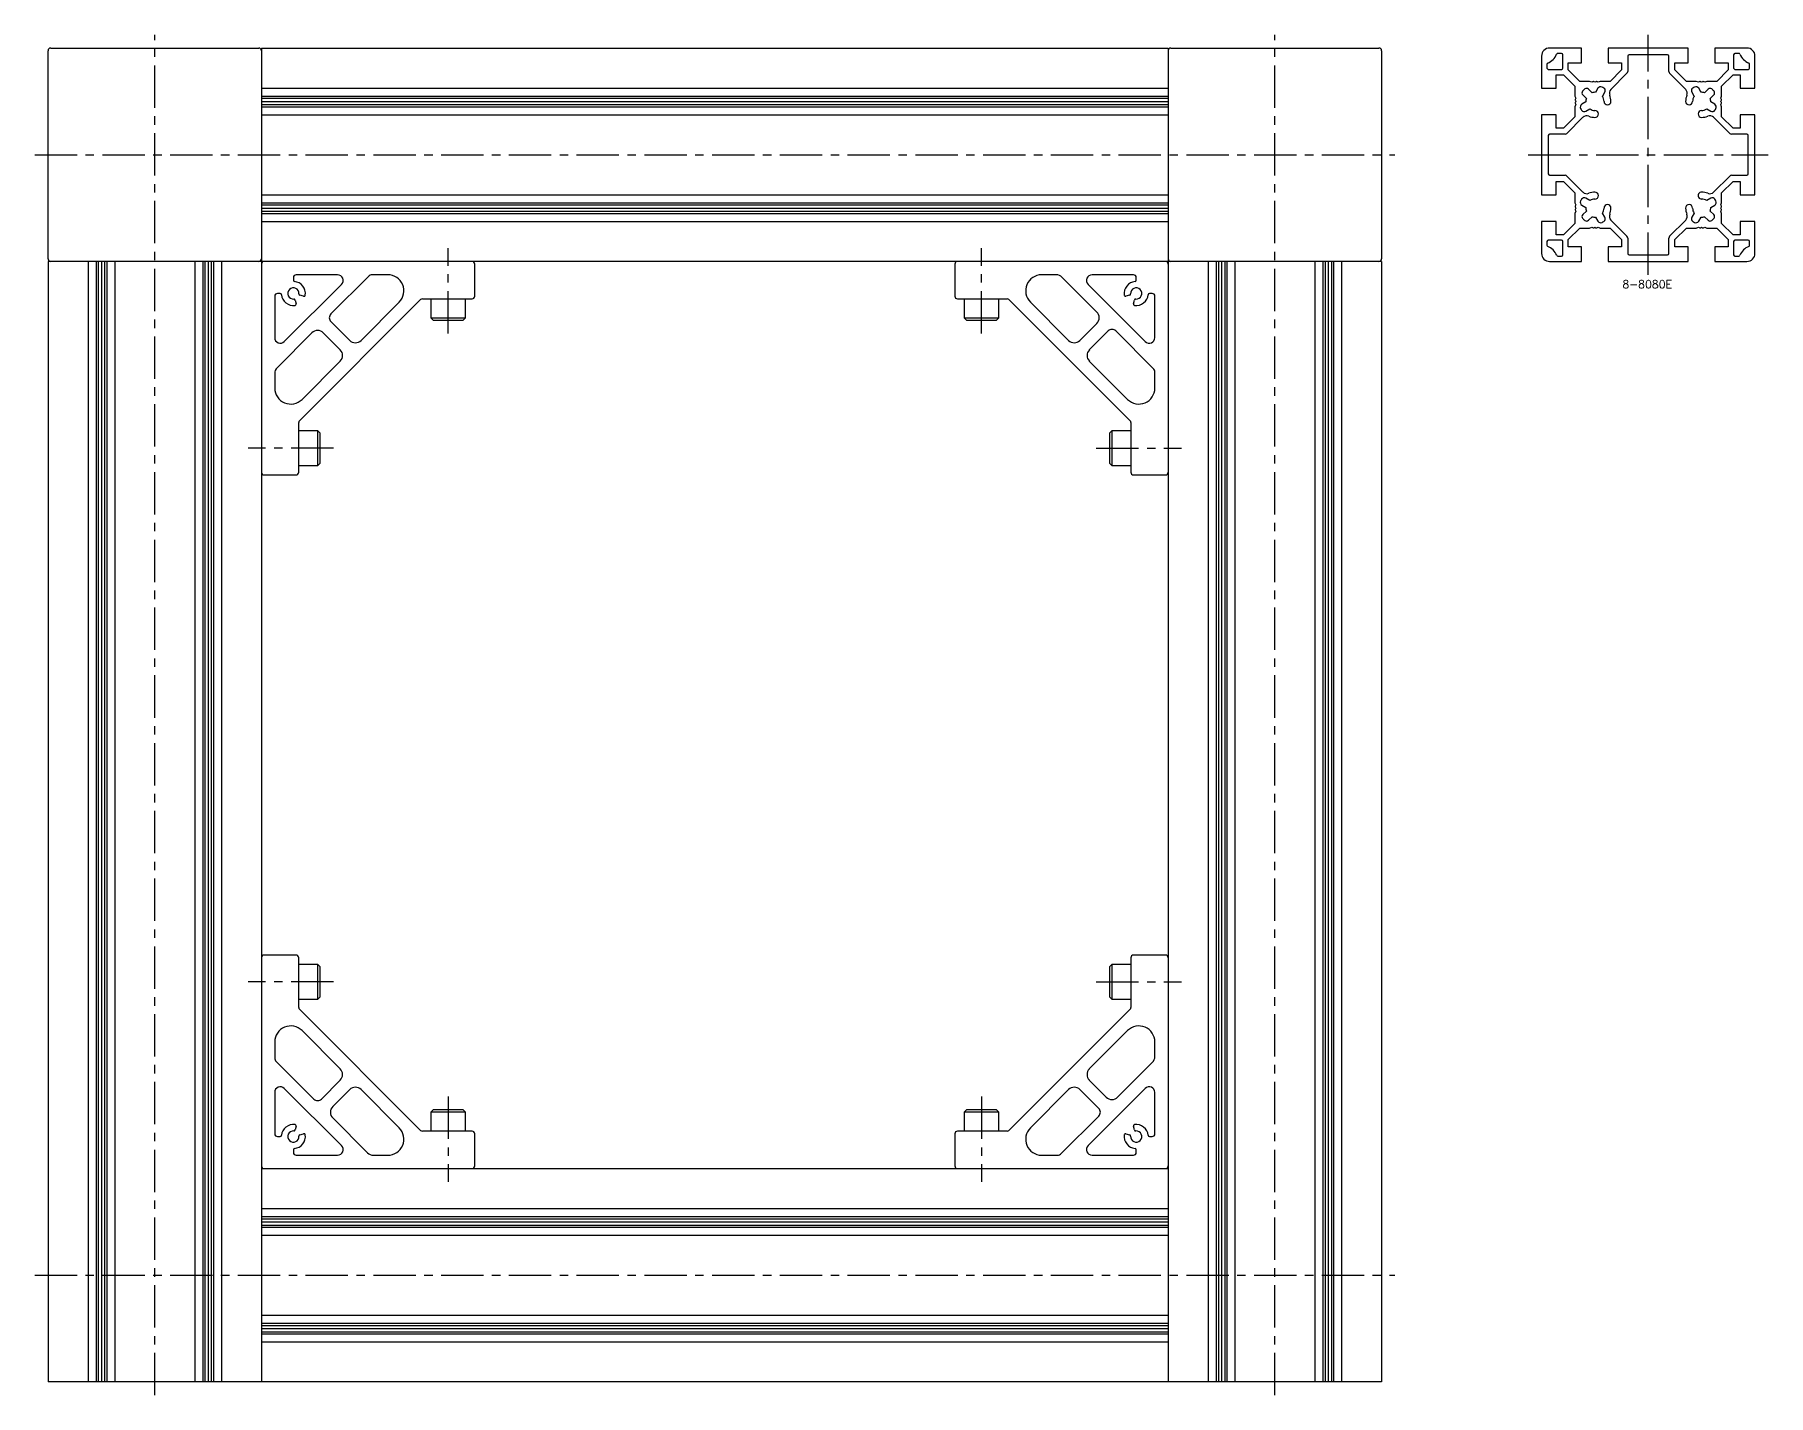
# Model space of a CAD drawing. Extents: x -8 to 1711, y -8 to 1075.
# Drawn here: x 1061 to 1711, y 5 to 515 of the extents above; entities that cross this region are included whole.
import ezdxf

# ---------------------------------------------------------------- set-up
doc = ezdxf.new("R2010")
doc.units = 0
doc.header["$LTSCALE"] = 0.5
doc.linetypes.add('CENTER', pattern=[50.8, 31.75, -6.35, 6.35, -6.35])
for name, color, linetype in [('MSM_CENTER', 1, 'CENTER'), ('MSM_CONTINUOUS', 7, 'CONTINUOUS'), ('MSM_PART_NUMBER', 7, 'CONTINUOUS')]:
    doc.layers.add(name, color=color, linetype=linetype)
doc.styles.get("Standard").update_dxf_attribs({"font": 'txt.shx', "height": 3, "bigfont": 'bigfont.shx'})

# ---------------------------------------------------------------- blocks, each defined once
blk = doc.blocks.new('*U10')
at = {"layer": 'MSM_PART_NUMBER'}
blk.add_text('8-8080E', height=3, dxfattribs=at).set_placement((1656.27, 419.97))

msp = doc.modelspace()

# ---------------------------------------------------------------- linework, layer by layer
at = {"layer": 'MSM_CENTER'}
for p, q in [((1106, 5), (1106, 515)), ((1526, 5), (1526, 515)), ((1666, 425), (1666, 515)), ((1061, 470), (1571, 470)), ((1621, 470), (1711, 470)), ((1216, 403), (1216, 435)), ((1416, 403), (1416, 435)), ((1173, 360), (1141, 360)), ((1459, 360), (1491, 360)), ((1173, 160), (1141, 160)), ((1459, 160), (1491, 160)), ((1216, 117), (1216, 85)), ((1416, 117), (1416, 85)), ((1061, 50), (1571, 50))]:
    msp.add_line(p, q, dxfattribs=at)
at = {"layer": 'MSM_CONTINUOUS'}
for p, q in [((1066, 431), (1066, 509)), ((1067, 510), (1145, 510)), ((1146, 510), (1146, 10)), ((1146, 510), (1486, 510)), ((1486, 510), (1486, 10)), ((1487, 510), (1565, 510)), ((1566, 509), (1566, 431)), ((1626, 507), (1626, 495)), ((1641, 510), (1629, 510)), ((1633.5, 508), (1632.11, 508)), ((1634, 502.5), (1634, 507.5)), ((1641, 504.5), (1641, 510)), ((1681, 510), (1651, 510)), ((1651, 510), (1651, 504.5)), ((1658.3, 507), (1658.3, 501.23)), ((1673.2, 507.5), (1658.8, 507.5)), ((1673.7, 501.23), (1673.7, 507)), ((1681, 504.5), (1681, 510)), ((1703, 510), (1691, 510)), ((1691, 510), (1691, 504.5)), ((1698, 507.5), (1698, 502.5)), ((1699.89, 508), (1698.5, 508)), ((1706, 495), (1706, 507)), ((1628, 503.89), (1628, 502.5)), ((1628.5, 502), (1633.5, 502)), ((1636, 501.77), (1636, 504.5)), ((1636, 504.5), (1641, 504.5)), ((1640.27, 497.5), (1636, 501.77)), ((1651, 504.5), (1656, 504.5)), ((1656, 501.77), (1651.73, 497.5)), ((1658.01, 500.52), (1651.97, 494.49)), ((1656, 504.5), (1656, 501.77)), ((1680.03, 494.49), (1673.99, 500.52)), ((1676, 501.77), (1676, 504.5)), ((1676, 504.5), (1681, 504.5)), ((1680.27, 497.5), (1676, 501.77)), ((1691, 504.5), (1696, 504.5)), ((1696, 501.77), (1691.73, 497.5)), ((1696, 504.5), (1696, 501.77)), ((1698.5, 502), (1703.5, 502)), ((1704, 502.5), (1704, 503.89)), ((1146, 495), (1486, 495)), ((1626, 495), (1631.5, 495)), ((1631.5, 495), (1631.5, 500)), ((1631.5, 500), (1634.23, 500)), ((1634.23, 500), (1638.5, 495.73)), ((1638.5, 495.73), (1638.5, 492)), ((1644, 497.5), (1640.27, 497.5)), ((1644.9, 493.22), (1643.54, 494.58)), ((1644.8, 497.2), (1644, 497.5)), ((1645.31, 497.39), (1644.8, 497.2)), ((1646, 497.2), (1645.73, 497.35)), ((1646.27, 497.35), (1646, 497.2)), ((1647.1, 494.9), (1646.23, 493.39)), ((1647.2, 497.2), (1646.69, 497.39)), ((1648, 497.5), (1647.2, 497.2)), ((1651.73, 497.5), (1648, 497.5)), ((1684, 497.5), (1680.27, 497.5)), ((1684.8, 497.2), (1684, 497.5)), ((1685.31, 497.39), (1684.8, 497.2)), ((1685.77, 493.39), (1684.9, 494.9)), ((1686, 497.2), (1685.73, 497.35)), ((1686.27, 497.35), (1686, 497.2)), ((1687.2, 497.2), (1686.69, 497.39)), ((1688.46, 494.58), (1687.1, 493.22)), ((1688, 497.5), (1687.2, 497.2)), ((1691.73, 497.5), (1688, 497.5)), ((1693.5, 495.73), (1697.77, 500)), ((1693.5, 492), (1693.5, 495.73)), ((1697.77, 500), (1700.5, 500)), ((1700.5, 500), (1700.5, 495)), ((1700.5, 495), (1706, 495)), ((1146, 492), (1486, 492)), ((1146, 491.2), (1486, 491.2)), ((1146, 490), (1486, 490)), ((1146, 488.8), (1486, 488.8)), ((1146, 488), (1486, 488)), ((1638.5, 492), (1638.8, 491.2)), ((1638.8, 488.8), (1638.5, 488)), ((1638.5, 488), (1638.5, 484.27)), ((1638.8, 491.2), (1638.61, 490.69)), ((1638.61, 489.31), (1638.8, 488.8)), ((1638.65, 490.27), (1638.8, 490)), ((1638.8, 490), (1638.65, 489.73)), ((1642.61, 489.77), (1641.1, 488.9)), ((1641.42, 492.46), (1642.78, 491.1)), ((1648.82, 491.89), (1649.69, 493.4)), ((1682.31, 493.4), (1683.18, 491.89)), ((1689.22, 491.1), (1690.58, 492.46)), ((1690.9, 488.9), (1689.39, 489.77)), ((1693.2, 491.2), (1693.5, 492)), ((1693.39, 490.69), (1693.2, 491.2)), ((1693.2, 490), (1693.35, 490.27)), ((1693.35, 489.73), (1693.2, 490)), ((1693.2, 488.8), (1693.39, 489.31)), ((1693.5, 488), (1693.2, 488.8)), ((1693.5, 484.27), (1693.5, 488)), ((1146, 485), (1486, 485)), ((1631.5, 485), (1626, 485)), ((1626, 485), (1626, 455)), ((1631.5, 480), (1631.5, 485)), ((1638.5, 484.27), (1634.23, 480)), ((1641.51, 484.03), (1635.48, 477.99)), ((1642.6, 486.31), (1644.11, 487.18)), ((1687.89, 487.18), (1689.4, 486.31)), ((1696.52, 477.99), (1690.49, 484.03)), ((1697.77, 480), (1693.5, 484.27)), ((1706, 485), (1700.5, 485)), ((1700.5, 485), (1700.5, 480)), ((1706, 455), (1706, 485)), ((1628.5, 477.2), (1628.5, 462.8)), ((1634.77, 477.7), (1629, 477.7)), ((1634.23, 480), (1631.5, 480)), ((1703, 477.7), (1697.23, 477.7)), ((1700.5, 480), (1697.77, 480)), ((1703.5, 462.8), (1703.5, 477.2)), ((1629, 462.3), (1634.77, 462.3)), ((1635.48, 462.01), (1641.51, 455.97)), ((1690.49, 455.97), (1696.52, 462.01)), ((1697.23, 462.3), (1703, 462.3)), ((1146, 455), (1486, 455)), ((1626, 455), (1631.5, 455)), ((1631.5, 455), (1631.5, 460)), ((1631.5, 460), (1634.23, 460)), ((1634.23, 460), (1638.5, 455.73)), ((1638.5, 455.73), (1638.5, 452)), ((1693.5, 455.73), (1697.77, 460)), ((1693.5, 452), (1693.5, 455.73)), ((1697.77, 460), (1700.5, 460)), ((1700.5, 460), (1700.5, 455)), ((1700.5, 455), (1706, 455)), ((1146, 452), (1486, 452)), ((1146, 451.2), (1486, 451.2)), ((1146, 450), (1486, 450)), ((1146, 448.8), (1486, 448.8)), ((1638.5, 452), (1638.8, 451.2)), ((1638.8, 448.8), (1638.5, 448)), ((1638.8, 451.2), (1638.61, 450.69)), ((1638.61, 449.31), (1638.8, 448.8)), ((1638.65, 450.27), (1638.8, 450)), ((1638.8, 450), (1638.65, 449.73)), ((1641.1, 451.1), (1642.61, 450.23)), ((1642.78, 448.9), (1641.42, 447.54)), ((1644.11, 452.82), (1642.6, 453.69)), ((1689.4, 453.69), (1687.89, 452.82)), ((1690.58, 447.54), (1689.22, 448.9)), ((1689.39, 450.23), (1690.9, 451.1)), ((1693.2, 451.2), (1693.5, 452)), ((1693.39, 450.69), (1693.2, 451.2)), ((1693.2, 450), (1693.35, 450.27)), ((1693.35, 449.73), (1693.2, 450)), ((1693.2, 448.8), (1693.39, 449.31)), ((1693.5, 448), (1693.2, 448.8)), ((1146, 448), (1486, 448)), ((1146, 445), (1486, 445)), ((1631.5, 445), (1626, 445)), ((1626, 445), (1626, 433)), ((1631.5, 440), (1631.5, 445)), ((1638.5, 444.27), (1634.23, 440)), ((1636, 438.23), (1640.27, 442.5)), ((1638.5, 448), (1638.5, 444.27)), ((1640.27, 442.5), (1644, 442.5)), ((1643.54, 445.42), (1644.9, 446.78)), ((1644, 442.5), (1644.8, 442.8)), ((1644.8, 442.8), (1645.31, 442.61)), ((1645.73, 442.65), (1646, 442.8)), ((1646, 442.8), (1646.27, 442.65)), ((1646.23, 446.61), (1647.1, 445.1)), ((1646.69, 442.61), (1647.2, 442.8)), ((1647.2, 442.8), (1648, 442.5)), ((1648, 442.5), (1651.73, 442.5)), ((1649.69, 446.6), (1648.82, 448.11)), ((1651.73, 442.5), (1656, 438.23)), ((1651.97, 445.51), (1658.01, 439.48)), ((1673.99, 439.48), (1680.03, 445.51)), ((1676, 438.23), (1680.27, 442.5)), ((1680.27, 442.5), (1684, 442.5)), ((1683.18, 448.11), (1682.31, 446.6)), ((1684, 442.5), (1684.8, 442.8)), ((1684.8, 442.8), (1685.31, 442.61)), ((1684.9, 445.1), (1685.77, 446.61)), ((1685.73, 442.65), (1686, 442.8)), ((1686, 442.8), (1686.27, 442.65)), ((1686.69, 442.61), (1687.2, 442.8)), ((1687.1, 446.78), (1688.46, 445.42)), ((1687.2, 442.8), (1688, 442.5)), ((1688, 442.5), (1691.73, 442.5)), ((1691.73, 442.5), (1696, 438.23)), ((1693.5, 444.27), (1693.5, 448)), ((1697.77, 440), (1693.5, 444.27)), ((1706, 445), (1700.5, 445)), ((1700.5, 445), (1700.5, 440)), ((1706, 433), (1706, 445)), ((1628, 437.5), (1628, 436.11)), ((1633.5, 438), (1628.5, 438)), ((1634.23, 440), (1631.5, 440)), ((1634, 432.5), (1634, 437.5)), ((1636, 435.5), (1636, 438.23)), ((1641, 435.5), (1636, 435.5)), ((1641, 430), (1641, 435.5)), ((1656, 435.5), (1651, 435.5)), ((1651, 435.5), (1651, 430)), ((1656, 438.23), (1656, 435.5)), ((1658.3, 438.77), (1658.3, 433)), ((1673.7, 433), (1673.7, 438.77)), ((1676, 435.5), (1676, 438.23)), ((1681, 435.5), (1676, 435.5)), ((1681, 430), (1681, 435.5)), ((1696, 435.5), (1691, 435.5)), ((1691, 435.5), (1691, 430)), ((1696, 438.23), (1696, 435.5)), ((1700.5, 440), (1697.77, 440)), ((1698, 437.5), (1698, 432.5)), ((1703.5, 438), (1698.5, 438)), ((1704, 436.11), (1704, 437.5)), ((1566, 430), (1066, 430)), ((1066, 430), (1066, 10)), ((1081, 430), (1081, 10)), ((1084, 430), (1084, 10)), ((1084.8, 430), (1084.8, 10)), ((1086, 430), (1086, 10)), ((1087.2, 430), (1087.2, 10)), ((1088, 430), (1088, 10)), ((1091, 430), (1091, 10)), ((1121, 430), (1121, 10)), ((1124, 430), (1124, 10)), ((1124.8, 430), (1124.8, 10)), ((1126, 430), (1126, 10)), ((1127.2, 430), (1127.2, 10)), ((1128, 430), (1128, 10)), ((1131, 430), (1131, 10)), ((1226, 417), (1226, 429)), ((1406, 429), (1406, 417)), ((1501, 430), (1501, 10)), ((1504, 430), (1504, 10)), ((1504.8, 430), (1504.8, 10)), ((1506, 430), (1506, 10)), ((1507.2, 430), (1507.2, 10)), ((1508, 430), (1508, 10)), ((1511, 430), (1511, 10)), ((1541, 430), (1541, 10)), ((1544, 430), (1544, 10)), ((1544.8, 430), (1544.8, 10)), ((1546, 430), (1546, 10)), ((1547.2, 430), (1547.2, 10)), ((1548, 430), (1548, 10)), ((1551, 430), (1551, 10)), ((1566, 430), (1566, 10)), ((1629, 430), (1641, 430)), ((1632.11, 432), (1633.5, 432)), ((1651, 430), (1681, 430)), ((1658.8, 432.5), (1673.2, 432.5)), ((1691, 430), (1703, 430)), ((1698.5, 432), (1699.89, 432)), ((1158, 424), (1158, 422.97)), ((1174.57, 425), (1159, 425)), ((1186.13, 424.41), (1172.04, 410.32)), ((1193.44, 425), (1187.54, 425)), ((1444.04, 425), (1438.56, 425)), ((1459.25, 411.03), (1446.16, 424.12)), ((1473, 425), (1457.43, 425)), ((1474, 422.97), (1474, 424)), ((1151, 417), (1151, 401.43)), ((1153.03, 418), (1152, 418)), ((1154.58, 399.94), (1176.06, 421.42)), ((1161.83, 416.97), (1160.46, 417.34)), ((1206.41, 416), (1225, 416)), ((1209.5, 416), (1209.5, 408.87)), ((1222.5, 408.87), (1222.5, 416)), ((1407, 416), (1425.59, 416)), ((1409.5, 416), (1422.5, 416)), ((1409.5, 416), (1409.5, 408.87)), ((1422.5, 408.87), (1422.5, 416)), ((1455.94, 421.42), (1477.42, 399.94)), ((1471.54, 417.34), (1470.17, 416.97)), ((1480, 418), (1478.97, 418)), ((1481, 401.43), (1481, 417)), ((1158.66, 415.54), (1159.03, 414.17)), ((1160.29, 370.29), (1205.71, 415.71)), ((1183.35, 400.42), (1197.69, 414.76)), ((1426.29, 415.71), (1471.71, 370.29)), ((1434.31, 414.76), (1448.65, 400.42)), ((1472.97, 414.17), (1473.34, 415.54)), ((1164.97, 403.25), (1151.88, 390.16)), ((1175.58, 396.89), (1169.21, 403.25)), ((1172.04, 407.5), (1179.11, 400.42)), ((1209.5, 408.87), (1210.37, 408)), ((1209.5, 408.87), (1222.5, 408.87)), ((1210.37, 408), (1221.63, 408)), ((1221.63, 408), (1222.5, 408.87)), ((1409.5, 408.87), (1422.5, 408.87)), ((1409.5, 408.87), (1410.37, 408)), ((1410.37, 408), (1421.63, 408)), ((1421.63, 408), (1422.5, 408.87)), ((1452.89, 400.42), (1459.25, 406.79)), ((1463.5, 403.96), (1456.42, 396.89)), ((1480.41, 389.87), (1466.32, 403.96)), ((1161.24, 378.31), (1175.58, 392.65)), ((1456.42, 392.65), (1470.76, 378.31)), ((1151, 388.04), (1151, 382.56)), ((1481, 382.56), (1481, 388.46)), ((1160, 351), (1160, 369.59)), ((1160, 353.5), (1160, 366.5)), ((1167.13, 366.5), (1160, 366.5)), ((1167.13, 353.5), (1167.13, 366.5)), ((1168, 365.63), (1167.13, 366.5)), ((1168, 354.37), (1168, 365.63)), ((1464.87, 366.5), (1464, 365.63)), ((1464, 365.63), (1464, 354.37)), ((1464.87, 366.5), (1464.87, 353.5)), ((1472, 366.5), (1464.87, 366.5)), ((1472, 369.59), (1472, 351)), ((1160, 353.5), (1167.13, 353.5)), ((1167.13, 353.5), (1168, 354.37)), ((1464, 354.37), (1464.87, 353.5)), ((1464.87, 353.5), (1472, 353.5)), ((1147, 350), (1159, 350)), ((1473, 350), (1485, 350)), ((1159, 170), (1147, 170)), ((1472, 169), (1472, 150.41)), ((1485, 170), (1473, 170)), ((1160, 150.41), (1160, 169)), ((1167.13, 166.5), (1160, 166.5)), ((1168, 165.63), (1167.13, 166.5)), ((1167.13, 153.5), (1167.13, 166.5)), ((1168, 154.37), (1168, 165.63)), ((1464.87, 166.5), (1464, 165.63)), ((1464, 165.63), (1464, 154.37)), ((1472, 166.5), (1464.87, 166.5)), ((1464.87, 166.5), (1464.87, 153.5)), ((1472, 166.5), (1472, 153.5)), ((1160, 153.5), (1167.13, 153.5)), ((1205.71, 104.29), (1160.29, 149.71)), ((1167.13, 153.5), (1168, 154.37)), ((1471.71, 149.71), (1426.29, 104.29)), ((1464, 154.37), (1464.87, 153.5)), ((1464.87, 153.5), (1472, 153.5)), ((1151, 137.44), (1151, 131.54)), ((1175.58, 127.35), (1161.24, 141.69)), ((1470.76, 141.69), (1456.42, 127.35)), ((1481, 131.96), (1481, 137.44)), ((1151.59, 130.13), (1165.68, 116.04)), ((1467.03, 116.75), (1480.12, 129.84)), ((1151, 118.57), (1151, 103)), ((1176.06, 98.58), (1154.58, 120.06)), ((1168.5, 116.04), (1175.58, 123.11)), ((1179.11, 119.58), (1172.75, 113.21)), ((1197.69, 105.24), (1183.35, 119.58)), ((1448.65, 119.58), (1434.31, 105.24)), ((1459.96, 112.5), (1452.89, 119.58)), ((1477.42, 120.06), (1455.94, 98.58)), ((1456.42, 123.11), (1462.79, 116.75)), ((1481, 103), (1481, 118.57)), ((1210.37, 112), (1209.5, 111.13)), ((1209.5, 111.13), (1209.5, 104)), ((1222.5, 111.13), (1209.5, 111.13)), ((1221.63, 112), (1210.37, 112)), ((1222.5, 111.13), (1221.63, 112)), ((1222.5, 104), (1222.5, 111.13)), ((1410.37, 112), (1409.5, 111.13)), ((1422.5, 111.13), (1409.5, 111.13)), ((1409.5, 111.13), (1409.5, 104)), ((1421.63, 112), (1410.37, 112)), ((1422.5, 111.13), (1421.63, 112)), ((1422.5, 104), (1422.5, 111.13)), ((1159.03, 105.83), (1158.66, 104.46)), ((1172.75, 108.97), (1185.84, 95.88)), ((1222.5, 104), (1209.5, 104)), ((1425.59, 104), (1407, 104)), ((1445.87, 95.59), (1459.96, 109.68)), ((1473.34, 104.46), (1472.97, 105.83)), ((1152, 102), (1153.03, 102)), ((1160.46, 102.66), (1161.83, 103.03)), ((1225, 104), (1206.41, 104)), ((1226, 91), (1226, 103)), ((1406, 103), (1406, 91)), ((1470.17, 103.03), (1471.54, 102.66)), ((1478.97, 102), (1480, 102)), ((1158, 97.03), (1158, 96)), ((1159, 95), (1174.57, 95)), ((1187.96, 95), (1193.44, 95)), ((1438.56, 95), (1444.46, 95)), ((1457.43, 95), (1473, 95)), ((1474, 96), (1474, 97.03)), ((1146, 90), (1486, 90)), ((1146, 75), (1486, 75)), ((1146, 72), (1486, 72)), ((1146, 71.2), (1486, 71.2)), ((1146, 70), (1486, 70)), ((1146, 68.8), (1486, 68.8)), ((1146, 68), (1486, 68)), ((1146, 65), (1486, 65)), ((1146, 35), (1486, 35)), ((1146, 32), (1486, 32)), ((1146, 31.2), (1486, 31.2)), ((1146, 30), (1486, 30)), ((1146, 28.8), (1486, 28.8)), ((1146, 28), (1486, 28)), ((1146, 25), (1486, 25)), ((1566, 10), (1066, 10))]:
    msp.add_line(p, q, dxfattribs=at)
for centre, radius, start, end in [((1067, 509), 1, 90, 180), ((1145, 509), 1, 0, 90), ((1487, 509), 1, 90, 180), ((1565, 509), 1, 0, 90), ((1629, 507), 3, 90, 180), ((1626, 510), 6.1, 292.25862, 337.74138), ((1632.11, 507.5), 0.5, 90, 157.74138), ((1633.5, 507.5), 0.5, 0, 90), ((1658.8, 507), 0.5, 90, 180), ((1673.2, 507), 0.5, 0, 90), ((1698.5, 507.5), 0.5, 90, 180), ((1699.89, 507.5), 0.5, 22.25862, 90), ((1706, 510), 6.1, 202.25862, 247.74138), ((1703, 507), 3, 0, 90), ((1628.5, 503.89), 0.5, 112.25862, 180), ((1628.5, 502.5), 0.5, 180, 270), ((1633.5, 502.5), 0.5, 270, 0), ((1657.3, 501.23), 1, 315, 0), ((1674.7, 501.23), 1, 180, 225), ((1698.5, 502.5), 0.5, 180, 270), ((1703.5, 502.5), 0.5, 270, 0), ((1703.5, 503.89), 0.5, 0, 67.74138), ((1646, 490), 6, 129.26083, 140.73917), ((1642.84, 493.87), 1, 45, 129.26083), ((1645.48, 496.92), 0.5, 60, 110.5), ((1646.52, 496.92), 0.5, 69.5, 120), ((1648.14, 494.3), 1.2, 63.58332, 150), ((1646, 490), 6, 56.41668, 63.58332), ((1648.66, 494), 1.2, 330, 56.41668), ((1653.39, 493.07), 2, 135, 202.58656), ((1678.61, 493.07), 2, 337.41344, 45), ((1683.34, 494), 1.2, 123.58332, 210), ((1686, 490), 6, 116.41668, 123.58332), ((1683.86, 494.3), 1.2, 30, 116.41668), ((1685.48, 496.92), 0.5, 60, 110.5), ((1686.52, 496.92), 0.5, 69.5, 120), ((1689.16, 493.87), 1, 50.73917, 135), ((1686, 490), 6, 39.26083, 50.73917), ((1639.08, 490.52), 0.5, 159.5, 210), ((1639.08, 489.48), 0.5, 150, 200.5), ((1641.7, 487.86), 1.2, 120, 206.41668), ((1642.13, 493.16), 1, 140.73917, 225), ((1646, 490), 3.4, 161.17897, 183.82103), ((1646, 490), 3.4, 86.17897, 108.82103), ((1646, 490), 3.4, 0.0001, 33.82103), ((1650.7, 490), 1.3, 180, 0), ((1646, 490), 6, 0, 22.58656), ((1686, 490), 6, 157.41344, 180), ((1681.3, 490), 1.3, 180, 0), ((1686, 490), 3.4, 146.17897, 180), ((1686, 490), 3.4, 71.17897, 93.82103), ((1686, 490), 3.4, 356.17897, 18.82103), ((1689.87, 493.16), 1, 315, 39.26083), ((1690.3, 487.86), 1.2, 333.58332, 60), ((1692.92, 490.52), 0.5, 330, 20.5), ((1692.92, 489.48), 0.5, 339.5, 30), ((1646, 490), 6, 206.41668, 213.58332), ((1642, 487.34), 1.2, 213.58332, 300), ((1642.93, 482.61), 2, 67.41344, 135), ((1646, 490), 6, 247.41344, 270), ((1646, 490), 3.4, 236.17897, 270), ((1646, 485.3), 1.3, 270, 90), ((1686, 485.3), 1.3, 90, 270), ((1686, 490), 3.4, 270, 303.82103), ((1686, 490), 6, 270, 292.58656), ((1689.07, 482.61), 2, 45, 112.58656), ((1690, 487.34), 1.2, 240, 326.41668), ((1686, 490), 6, 326.41668, 333.58332), ((1629, 477.2), 0.5, 90, 180), ((1634.77, 478.7), 1, 270, 315), ((1697.23, 478.7), 1, 225, 270), ((1703, 477.2), 0.5, 0, 90), ((1629, 462.8), 0.5, 180, 270), ((1634.77, 461.3), 1, 45, 90), ((1697.23, 461.3), 1, 90, 135), ((1703, 462.8), 0.5, 270, 0), ((1642.93, 457.39), 2, 225, 292.58656), ((1646, 450), 6, 90, 112.58656), ((1646, 454.7), 1.3, 270.00001, 90), ((1686, 454.7), 1.3, 89.99999, 270), ((1686, 450), 6, 67.41344, 90), ((1689.07, 457.39), 2, 247.41344, 315), ((1639.08, 450.52), 0.5, 159.5, 210), ((1639.08, 449.48), 0.5, 150, 200.5), ((1641.7, 452.14), 1.2, 153.58332, 240), ((1646, 450), 6, 146.41668, 153.58332), ((1642, 452.66), 1.2, 60, 146.41668), ((1646, 450), 3.4, 176.17897, 198.82103), ((1646, 450), 3.4, 90, 123.82103), ((1646, 450), 3.4, 326.17897, 0), ((1650.7, 450), 1.3, 0.00009, 180), ((1646, 450), 6, 337.41344, 0.00002), ((1681.3, 450), 1.3, 0, 180), ((1686, 450), 6, 180, 202.58656), ((1686, 450), 3.4, 180, 213.82103), ((1686, 450), 3.4, 56.17897, 90), ((1686, 450), 3.4, 341.17897, 3.82103), ((1690, 452.66), 1.2, 33.58332, 120), ((1690.3, 452.14), 1.2, 300, 26.41668), ((1686, 450), 6, 26.41668, 33.58332), ((1692.92, 450.52), 0.5, 330, 20.5), ((1692.92, 449.48), 0.5, 339.5, 30), ((1642.13, 446.84), 1, 135, 219.26083), ((1646, 450), 6, 219.26083, 230.73917), ((1642.84, 446.13), 1, 230.73917, 315), ((1646, 450), 3.4, 251.17897, 273.82103), ((1645.48, 443.08), 0.5, 249.5, 300), ((1646.52, 443.08), 0.5, 240, 290.5), ((1648.14, 445.7), 1.2, 210, 296.41668), ((1646, 450), 6, 296.41668, 303.58332), ((1648.66, 446), 1.2, 303.58332, 30), ((1653.39, 446.93), 2, 157.41344, 225), ((1678.61, 446.93), 2, 315, 22.58656), ((1683.34, 446), 1.2, 150, 236.41668), ((1686, 450), 6, 236.41668, 243.58332), ((1683.86, 445.7), 1.2, 243.58332, 330), ((1685.48, 443.08), 0.5, 249.5, 300), ((1686, 450), 3.4, 266.17897, 288.82103), ((1686.52, 443.08), 0.5, 240, 290.5), ((1689.16, 446.13), 1, 225, 309.26083), ((1686, 450), 6, 309.26083, 320.73917), ((1689.87, 446.84), 1, 320.73917, 45), ((1628.5, 437.5), 0.5, 90, 180), ((1628.5, 436.11), 0.5, 180, 247.74138), ((1626, 430), 6.1, 22.25862, 67.74138), ((1633.5, 437.5), 0.5, 0, 90), ((1657.3, 438.77), 1, 0, 45), ((1674.7, 438.77), 1, 135, 180), ((1698.5, 437.5), 0.5, 90, 180), ((1706, 430), 6.1, 112.25862, 157.74138), ((1703.5, 437.5), 0.5, 0, 90), ((1703.5, 436.11), 0.5, 292.25862, 0), ((1067, 431), 1, 180, 270), ((1145, 431), 1, 270, 0), ((1147, 429), 1, 90, 180), ((1225, 429), 1, 0, 90), ((1407, 429), 1, 90, 180), ((1485, 429), 1, 0, 90), ((1487, 431), 1, 180, 270), ((1565, 431), 1, 270, 0), ((1629, 433), 3, 180, 270), ((1632.11, 432.5), 0.5, 202.25862, 270), ((1633.5, 432.5), 0.5, 270, 0), ((1658.8, 433), 0.5, 180, 270), ((1673.2, 433), 0.5, 270, 0), ((1698.5, 432.5), 0.5, 180, 270), ((1699.89, 432.5), 0.5, 270, 337.74138), ((1703, 433), 3, 270, 0), ((1159, 424), 1, 90, 180), ((1158.5, 422.97), 0.5, 179.9984, 264.26347), ((1174.57, 422.9), 2.1, 314.99999, 90), ((1187.54, 423), 2, 90.00109, 135.00077), ((1193.44, 419), 6, 315.00002, 90.00008), ((1438.56, 419), 6, 90.00008, 225), ((1444.04, 422), 3, 45.00016, 90.00022), ((1457.43, 422.9), 2.1, 90, 224.99999), ((1473, 424), 1, 0, 90), ((1473.5, 422.97), 0.5, 275.73957, 359.99873), ((1152, 417), 1, 90, 180), ((1153.03, 417.5), 0.5, 5.73957, 89.99873), ((1158, 418), 4.5, 185.73914, 277.81993), ((1158, 418), 2.1, 356.08786, 273.91336), ((1158, 418), 4.5, 352.18075, 84.26027), ((1160.59, 417.82), 0.5, 176.08786, 255.00009), ((1161.96, 417.46), 0.5, 255.00138, 352.17889), ((1206.41, 415), 1, 89.99859, 134.99894), ((1225, 417), 1, 269.99788, 0), ((1407, 417), 1, 180, 270), ((1425.59, 415), 1, 45.00048, 90.00077), ((1474, 418), 4.5, 95.73914, 187.81993), ((1470.04, 417.46), 0.5, 187.82248, 284.99975), ((1471.41, 417.82), 0.5, 284.99992, 3.91337), ((1474, 418), 2.1, 266.08786, 183.91336), ((1474, 418), 4.5, 262.18075, 354.26027), ((1478.97, 417.5), 0.5, 89.9984, 174.26347), ((1480, 417), 1, 0, 90), ((1158.18, 415.41), 0.5, 14.99992, 93.91337), ((1158.54, 414.04), 0.5, 277.82248, 14.99975), ((1173.45, 408.91), 2, 134.99917, 225.00115), ((1457.13, 408.91), 3, 315.0001, 45.00012), ((1473.46, 414.04), 0.5, 165.00138, 262.17889), ((1473.82, 415.41), 0.5, 86.08786, 165.00009), ((1167.09, 401.13), 3, 45.0001, 135.00012), ((1464.91, 402.55), 2, 44.99917, 135.00115), ((1153.1, 401.43), 2.1, 180, 314.99999), ((1173.45, 394.77), 3, 315.0005, 44.9993), ((1181.23, 402.55), 3, 225.00009, 315.00018), ((1450.77, 402.55), 3, 225.0005, 314.9993), ((1458.55, 394.77), 3, 135.00009, 225.00018), ((1478.9, 401.43), 2.1, 224.99999, 0), ((1154, 388.04), 3, 135.00016, 180.00022), ((1479, 388.46), 2, 0.00109, 45.00077), ((1157, 382.56), 6, 180.00008, 315), ((1475, 382.56), 6, 225.00002, 0.00008), ((1161, 369.59), 1, 135.00048, 180.00077), ((1471, 369.59), 1, 359.99859, 44.99894), ((1473, 351), 1, 179.99788, 270), ((1485, 351), 1, 270, 0), ((1147, 351), 1, 180, 270), ((1159, 351), 1, 270, 0), ((1147, 169), 1, 90, 180), ((1159, 169), 1, 359.99788, 90), ((1473, 169), 1, 90, 180), ((1485, 169), 1, 0, 90), ((1161, 150.41), 1, 179.99859, 224.99894), ((1471, 150.41), 1, 315.00048, 0.00077), ((1157, 137.44), 6, 45.00002, 180.00008), ((1475, 137.44), 6, 0.00008, 135), ((1153, 131.54), 2, 180.00109, 225.00077), ((1478, 131.96), 3, 315.00016, 0.00022), ((1173.45, 125.23), 3, 315.00009, 45.00018), ((1458.55, 125.23), 3, 135.0005, 224.9993), ((1153.1, 118.57), 2.1, 44.99999, 180), ((1181.23, 117.45), 3, 45.0005, 134.9993), ((1450.77, 117.45), 3, 45.00009, 135.00018), ((1478.9, 118.57), 2.1, 0, 134.99999), ((1167.09, 117.45), 2, 224.99917, 315.00115), ((1174.87, 111.09), 3, 135.0001, 225.00012), ((1458.55, 111.09), 2, 314.99917, 45.00115), ((1464.91, 118.87), 3, 225.0001, 315.00012), ((1158, 102), 4.5, 82.18075, 174.26027), ((1158, 102), 2.1, 86.08786, 3.91336), ((1158.18, 104.59), 0.5, 266.08786, 345.00009), ((1158.54, 105.96), 0.5, 345.00138, 82.17889), ((1193.44, 101), 6, 270.00008, 45), ((1206.41, 105), 1, 225.00048, 270.00077), ((1407, 103), 1, 89.99788, 180), ((1425.59, 105), 1, 269.99859, 314.99894), ((1438.56, 101), 6, 135.00002, 270.00008), ((1474, 102), 2.1, 176.08786, 93.91336), ((1473.46, 105.96), 0.5, 97.82248, 194.99975), ((1473.82, 104.59), 0.5, 194.99992, 273.91337), ((1474, 102), 4.5, 5.73914, 97.81993), ((1152, 103), 1, 180, 270), ((1153.03, 102.5), 0.5, 269.9984, 354.26347), ((1158.5, 97.03), 0.5, 95.73957, 179.99873), ((1158, 102), 4.5, 275.73914, 7.81993), ((1160.59, 102.18), 0.5, 104.99992, 183.91337), ((1161.96, 102.54), 0.5, 7.82248, 104.99975), ((1174.57, 97.1), 2.1, 270, 44.99999), ((1225, 103), 1, 0, 90), ((1457.43, 97.1), 2.1, 134.99999, 270), ((1474, 102), 4.5, 172.18075, 264.26027), ((1470.04, 102.54), 0.5, 75.00138, 172.17889), ((1471.41, 102.18), 0.5, 356.08786, 75.00009), ((1473.5, 97.03), 0.5, 359.9984, 84.26347), ((1478.97, 102.5), 0.5, 185.73957, 269.99873), ((1480, 103), 1, 270, 0), ((1147, 91), 1, 180, 270), ((1159, 96), 1, 180, 270), ((1187.96, 98), 3, 225.00016, 270.00022), ((1225, 91), 1, 270, 0), ((1407, 91), 1, 180, 270), ((1444.46, 97), 2, 270.00109, 315.00077), ((1473, 96), 1, 270, 0), ((1485, 91), 1, 270, 0)]:
    msp.add_arc(centre, radius, start, end, dxfattribs=at)

# ---------------------------------------------------------------- block references
msp.add_blockref('*U10', (0, 0), dxfattribs=at)

doc.saveas('drawing.dxf')
